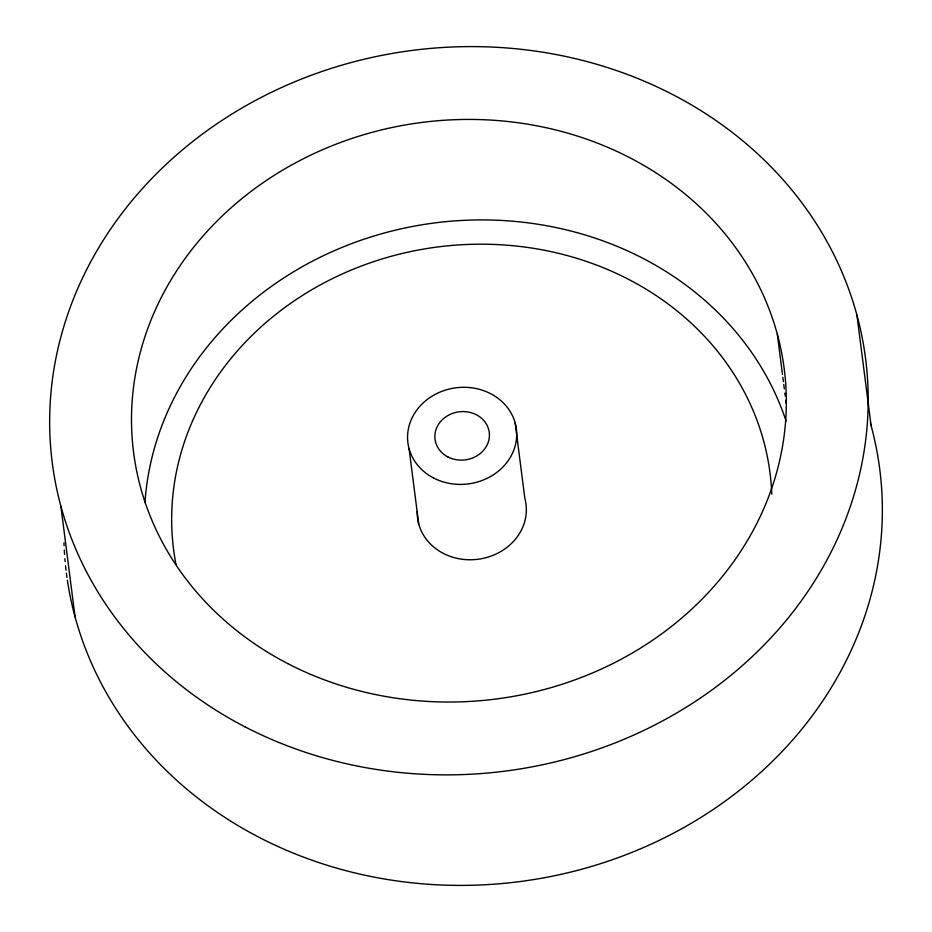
<?xml version="1.0" encoding="UTF-8"?>
<svg xmlns="http://www.w3.org/2000/svg" width="932" height="932" viewBox="0 0 932 932"><rect width="100%" height="100%" fill="white"/><g stroke="black" fill="none" stroke-linecap="round" stroke-linejoin="round"><path stroke-width="1.4" d="M856.927 315.109L871.094 425.644M777.323 334.227L782.472 374.431M782.845 377.297L783.393 381.607M783.765 384.473L784.313 388.784M784.872 393.083L785.233 395.96M785.793 400.259L786.154 403.137M515.21 423.105L524.856 498.469A54.662 48.441 -7.3 0 1 477.475 559.328A54.662 48.441 -7.3 0 1 417.245 511.412M409.066 448.607L418.724 523.97M60.906 506.356L75.073 616.891M870.325 422.883A409.987 363.34 -7.3 0 1 549.426 876.767A409.987 363.34 -7.3 0 1 67.372 580.263M66.953 577.397A409.987 363.34 -7.3 0 1 66.382 573.087M66.021 570.209A409.987 363.34 -7.3 0 1 65.543 565.899M65.124 561.565A409.987 363.34 -7.3 0 1 64.867 558.676M64.553 554.354A409.987 363.34 -7.3 0 1 64.285 550.02M64.075 545.686A409.987 363.34 -7.3 0 1 63.97 542.797M144.973 502.371A327.994 290.668 -7.3 0 1 435.291 222.853A327.994 290.668 -7.3 0 1 786.072 421.008M175.973 564.349A300.663 266.447 -7.3 0 1 441.325 246.514A300.663 266.447 -7.3 0 1 771.766 494.111M447.873 456.925A27.331 24.22 -7.3 0 0 489.417 435.757A27.331 24.22 -7.3 0 0 449.131 414.88A27.331 24.22 -7.3 0 0 447.873 456.925M244.93 726.797A409.987 363.34 -7.3 0 0 868.053 409.299A409.987 363.34 -7.3 0 0 263.779 96.101A409.987 363.34 -7.3 0 0 244.93 726.797M287.732 663.584A327.994 290.668 -7.3 0 0 786.224 409.591A327.994 290.668 -7.3 0 0 302.807 159.023A327.994 290.668 -7.3 0 0 287.732 663.584M433.601 478A54.662 48.441 -7.3 0 0 516.689 435.663A54.662 48.441 -7.3 0 0 436.118 393.898A54.662 48.441 -7.3 0 0 433.601 478"/></g></svg>
